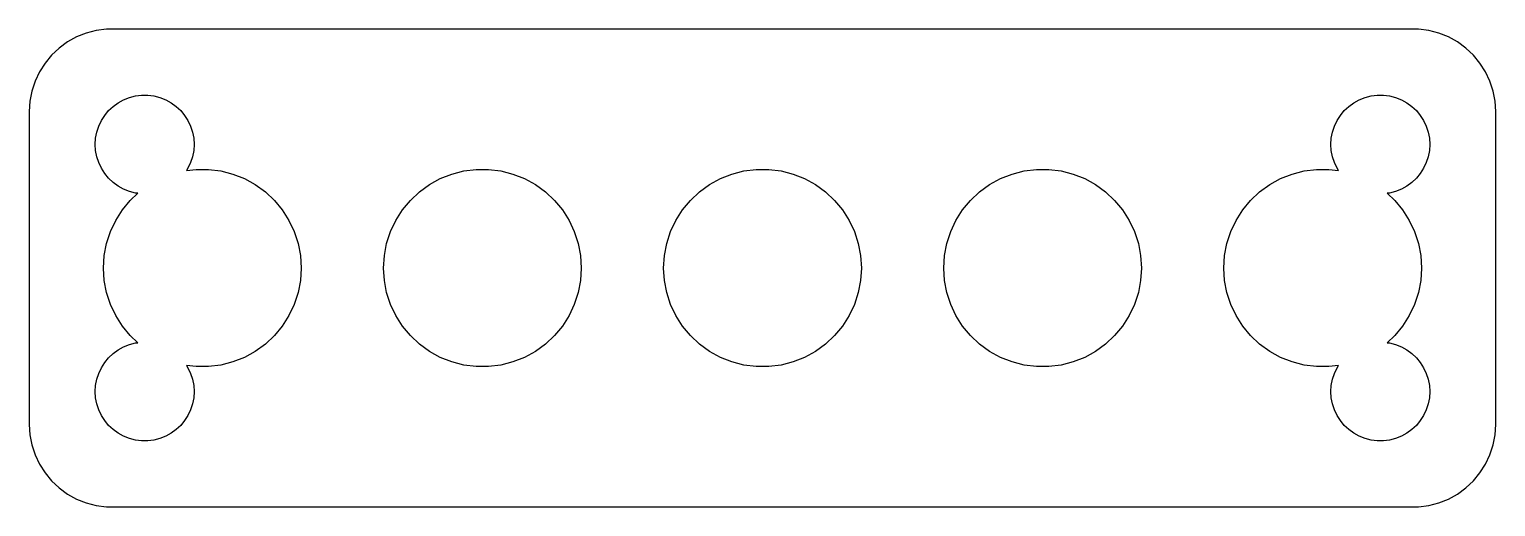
# Model space of a CAD drawing. Header units: metres. Extents: x -44.5 to 44.5, y 24.5 to 53.5.
import ezdxf

# ---------------------------------------------------------------- set-up
doc = ezdxf.new("R2010")
doc.units = ezdxf.units.M

msp = doc.modelspace()

# ---------------------------------------------------------------- linework, layer by layer
for p, q in [((-40.4369, 53.4114), (-41.0451, 53.2553)), ((-39.8139, 53.4901), (-40.4369, 53.4114)), ((39.8139, 53.4901), (-39.8139, 53.4901)), ((40.4369, 53.4114), (39.8139, 53.4901)), ((41.0451, 53.2553), (40.4369, 53.4114)), ((-42.1791, 52.7216), (-42.6871, 52.3526)), ((-41.6289, 53.0241), (-42.1791, 52.7216)), ((-41.0451, 53.2553), (-41.6289, 53.0241)), ((41.6289, 53.0241), (41.0451, 53.2553)), ((42.1791, 52.7216), (41.6289, 53.0241)), ((42.6871, 52.3526), (42.1791, 52.7216)), ((-43.1448, 51.9227), (-43.5451, 51.4389)), ((-42.6871, 52.3526), (-43.1448, 51.9227)), ((43.1448, 51.9227), (42.6871, 52.3526)), ((43.5451, 51.4389), (43.1448, 51.9227)), ((-43.8815, 50.9088), (-44.1489, 50.3406)), ((-43.5451, 51.4389), (-43.8815, 50.9088)), ((43.8815, 50.9088), (43.5451, 51.4389)), ((44.1489, 50.3406), (43.8815, 50.9088)), ((-44.1489, 50.3406), (-44.3429, 49.7434)), ((44.3429, 49.7434), (44.1489, 50.3406)), ((-44.4606, 49.1267), (-44.5, 48.5)), ((-44.3429, 49.7434), (-44.4606, 49.1267)), ((-39.4123, 48.8115), (-39.1075, 49.033)), ((-39.1075, 49.033), (-38.7773, 49.2145)), ((-38.7773, 49.2145), (-38.427, 49.3532)), ((-38.427, 49.3532), (-38.0621, 49.4469)), ((-38.0621, 49.4469), (-37.6884, 49.4941)), ((-37.6884, 49.4941), (-37.3116, 49.4941)), ((-37.3116, 49.4941), (-36.9379, 49.4469)), ((-36.9379, 49.4469), (-36.5729, 49.3532)), ((-36.5729, 49.3532), (-36.2227, 49.2145)), ((-36.2227, 49.2145), (-35.8925, 49.033)), ((-35.8925, 49.033), (-35.5877, 48.8115)), ((35.5877, 48.8115), (35.8925, 49.033)), ((35.8925, 49.033), (36.2227, 49.2145)), ((36.2227, 49.2145), (36.5729, 49.3532)), ((36.5729, 49.3532), (36.9379, 49.4469)), ((36.9379, 49.4469), (37.3116, 49.4941)), ((37.3116, 49.4941), (37.6884, 49.4941)), ((37.6884, 49.4941), (38.0621, 49.4469)), ((38.0621, 49.4469), (38.427, 49.3532)), ((38.427, 49.3532), (38.7773, 49.2145)), ((38.7773, 49.2145), (39.1075, 49.033)), ((39.1075, 49.033), (39.4123, 48.8115)), ((44.4606, 49.1267), (44.3429, 49.7434)), ((44.5, 48.5), (44.4606, 49.1267)), ((-44.5, 48.5), (-44.5, 29.5)), ((-40.1289, 47.9453), (-39.927, 48.2634)), ((-39.927, 48.2634), (-39.6869, 48.5536)), ((-39.6869, 48.5536), (-39.4123, 48.8115)), ((-35.5877, 48.8115), (-35.3131, 48.5536)), ((-35.3131, 48.5536), (-35.0729, 48.2634)), ((-35.0729, 48.2634), (-34.8711, 47.9453)), ((34.8711, 47.9453), (35.0729, 48.2634)), ((35.0729, 48.2634), (35.3131, 48.5536)), ((35.3131, 48.5536), (35.5877, 48.8115)), ((39.4123, 48.8115), (39.6869, 48.5536)), ((39.6869, 48.5536), (39.927, 48.2634)), ((39.927, 48.2634), (40.1289, 47.9453)), ((44.5, 29.5), (44.5, 48.5)), ((-40.4763, 46.876), (-40.4057, 47.2461)), ((-40.4057, 47.2461), (-40.2893, 47.6044)), ((-40.2893, 47.6044), (-40.1289, 47.9453)), ((-34.8711, 47.9453), (-34.7107, 47.6044)), ((-34.7107, 47.6044), (-34.5942, 47.2461)), ((-34.5942, 47.2461), (-34.5237, 46.876)), ((34.5237, 46.876), (34.5942, 47.2461)), ((34.5942, 47.2461), (34.7107, 47.6044)), ((34.7107, 47.6044), (34.8711, 47.9453)), ((40.1289, 47.9453), (40.2893, 47.6044)), ((40.2893, 47.6044), (40.4057, 47.2461)), ((40.4057, 47.2461), (40.4763, 46.876)), ((-40.5, 46.5), (-40.4763, 46.876)), ((-40.4763, 46.124), (-40.5, 46.5)), ((-34.5237, 46.876), (-34.5, 46.5)), ((-34.5, 46.5), (-34.5237, 46.124)), ((34.5, 46.5), (34.5237, 46.876)), ((34.5237, 46.124), (34.5, 46.5)), ((40.4763, 46.876), (40.5, 46.5)), ((40.5, 46.5), (40.4763, 46.124)), ((-40.4057, 45.7539), (-40.4763, 46.124)), ((-40.2893, 45.3956), (-40.4057, 45.7539)), ((-40.1289, 45.0547), (-40.2893, 45.3956)), ((-34.7107, 45.3956), (-34.8711, 45.0547)), ((-34.5942, 45.7539), (-34.7107, 45.3956)), ((-34.5237, 46.124), (-34.5942, 45.7539)), ((34.5942, 45.7539), (34.5237, 46.124)), ((34.7107, 45.3956), (34.5942, 45.7539)), ((34.8711, 45.0547), (34.7107, 45.3956)), ((40.2893, 45.3956), (40.1289, 45.0547)), ((40.4057, 45.7539), (40.2893, 45.3956)), ((40.4763, 46.124), (40.4057, 45.7539)), ((-39.927, 44.7366), (-40.1289, 45.0547)), ((-39.6869, 44.4464), (-39.927, 44.7366)), ((-34.8711, 45.0547), (-34.9601, 44.9145)), ((-34.9601, 44.9145), (-34.3767, 44.9882)), ((-34.3767, 44.9882), (-33.6232, 44.9882)), ((-33.6232, 44.9882), (-32.8757, 44.8937)), ((-32.8757, 44.8937), (-32.1459, 44.7063)), ((-32.1459, 44.7063), (-31.4453, 44.429)), ((-19.5547, 44.429), (-18.8541, 44.7063)), ((-18.8541, 44.7063), (-18.1243, 44.8937)), ((-18.1243, 44.8937), (-17.3767, 44.9882)), ((-17.3767, 44.9882), (-16.6232, 44.9882)), ((-16.6232, 44.9882), (-15.8757, 44.8937)), ((-15.8757, 44.8937), (-15.1459, 44.7063)), ((-15.1459, 44.7063), (-14.4453, 44.429)), ((-2.55467, 44.429), (-1.8541, 44.7063)), ((-1.8541, 44.7063), (-1.12428, 44.8937)), ((-1.12428, 44.8937), (-0.37674, 44.9882)), ((-0.37674, 44.9882), (0.37674, 44.9882)), ((0.37674, 44.9882), (1.12428, 44.8937)), ((1.12428, 44.8937), (1.8541, 44.7063)), ((1.8541, 44.7063), (2.55467, 44.429)), ((14.4453, 44.429), (15.1459, 44.7063)), ((15.1459, 44.7063), (15.8757, 44.8937)), ((15.8757, 44.8937), (16.6232, 44.9882)), ((16.6232, 44.9882), (17.3767, 44.9882)), ((17.3767, 44.9882), (18.1243, 44.8937)), ((18.1243, 44.8937), (18.8541, 44.7063)), ((18.8541, 44.7063), (19.5547, 44.429)), ((31.4453, 44.429), (32.1459, 44.7063)), ((32.1459, 44.7063), (32.8757, 44.8937)), ((32.8757, 44.8937), (33.6232, 44.9882)), ((33.6232, 44.9882), (34.3767, 44.9882)), ((34.3767, 44.9882), (34.9601, 44.9145)), ((34.9601, 44.9145), (34.8711, 45.0547)), ((39.927, 44.7366), (39.6869, 44.4464)), ((40.1289, 45.0547), (39.927, 44.7366)), ((-39.4123, 44.1884), (-39.6869, 44.4464)), ((-39.1075, 43.967), (-39.4123, 44.1884)), ((-38.7773, 43.7855), (-39.1075, 43.967)), ((-38.427, 43.6468), (-38.7773, 43.7855)), ((-38.0621, 43.5531), (-38.427, 43.6468)), ((-31.4453, 44.429), (-30.785, 44.066)), ((-30.785, 44.066), (-30.1754, 43.6231)), ((-30.1754, 43.6231), (-29.6262, 43.1073)), ((-21.3738, 43.1073), (-20.8245, 43.6231)), ((-20.8245, 43.6231), (-20.215, 44.066)), ((-20.215, 44.066), (-19.5547, 44.429)), ((-14.4453, 44.429), (-13.785, 44.066)), ((-13.785, 44.066), (-13.1754, 43.6231)), ((-13.1754, 43.6231), (-12.6262, 43.1073)), ((-4.37381, 43.1073), (-3.82454, 43.6231)), ((-3.82454, 43.6231), (-3.21495, 44.066)), ((-3.21495, 44.066), (-2.55467, 44.429)), ((2.55467, 44.429), (3.21495, 44.066)), ((3.21495, 44.066), (3.82454, 43.6231)), ((3.82454, 43.6231), (4.37381, 43.1073)), ((12.6262, 43.1073), (13.1754, 43.6231)), ((13.1754, 43.6231), (13.785, 44.066)), ((13.785, 44.066), (14.4453, 44.429)), ((19.5547, 44.429), (20.215, 44.066)), ((20.215, 44.066), (20.8245, 43.6231)), ((20.8245, 43.6231), (21.3738, 43.1073)), ((29.6262, 43.1073), (30.1754, 43.6231)), ((30.1754, 43.6231), (30.785, 44.066)), ((30.785, 44.066), (31.4453, 44.429)), ((38.427, 43.6468), (38.0621, 43.5531)), ((38.7773, 43.7855), (38.427, 43.6468)), ((39.1075, 43.967), (38.7773, 43.7855)), ((39.4123, 44.1884), (39.1075, 43.967)), ((39.6869, 44.4464), (39.4123, 44.1884)), ((-38.8541, 42.5267), (-38.3738, 43.1073)), ((-38.3738, 43.1073), (-37.9184, 43.535)), ((-37.9184, 43.535), (-38.0621, 43.5531)), ((-29.6262, 43.1073), (-29.1459, 42.5267)), ((-21.8541, 42.5267), (-21.3738, 43.1073)), ((-12.6262, 43.1073), (-12.1459, 42.5267)), ((-4.8541, 42.5267), (-4.37381, 43.1073)), ((4.37381, 43.1073), (4.8541, 42.5267)), ((12.1459, 42.5267), (12.6262, 43.1073)), ((21.3738, 43.1073), (21.8541, 42.5267)), ((29.1459, 42.5267), (29.6262, 43.1073)), ((38.0621, 43.5531), (37.9184, 43.535)), ((37.9184, 43.535), (38.3738, 43.1073)), ((38.3738, 43.1073), (38.8541, 42.5267)), ((-39.5787, 41.2087), (-39.2578, 41.8905)), ((-39.2578, 41.8905), (-38.8541, 42.5267)), ((-29.1459, 42.5267), (-28.7422, 41.8905)), ((-28.7422, 41.8905), (-28.4213, 41.2087)), ((-22.5787, 41.2087), (-22.2578, 41.8905)), ((-22.2578, 41.8905), (-21.8541, 42.5267)), ((-12.1459, 42.5267), (-11.7422, 41.8905)), ((-11.7422, 41.8905), (-11.4213, 41.2087)), ((-5.57864, 41.2087), (-5.25783, 41.8905)), ((-5.25783, 41.8905), (-4.8541, 42.5267)), ((4.8541, 42.5267), (5.25783, 41.8905)), ((5.25783, 41.8905), (5.57864, 41.2087)), ((11.4213, 41.2087), (11.7422, 41.8905)), ((11.7422, 41.8905), (12.1459, 42.5267)), ((21.8541, 42.5267), (22.2578, 41.8905)), ((22.2578, 41.8905), (22.5787, 41.2087)), ((28.4213, 41.2087), (28.7422, 41.8905)), ((28.7422, 41.8905), (29.1459, 42.5267)), ((38.8541, 42.5267), (39.2578, 41.8905)), ((39.2578, 41.8905), (39.5787, 41.2087)), ((-39.8115, 40.4921), (-39.5787, 41.2087)), ((-28.4213, 41.2087), (-28.1885, 40.4921)), ((-22.8115, 40.4921), (-22.5787, 41.2087)), ((-11.4213, 41.2087), (-11.1885, 40.4921)), ((-5.81149, 40.4921), (-5.57864, 41.2087)), ((5.57864, 41.2087), (5.81149, 40.4921)), ((11.1885, 40.4921), (11.4213, 41.2087)), ((22.5787, 41.2087), (22.8115, 40.4921)), ((28.1885, 40.4921), (28.4213, 41.2087)), ((39.5787, 41.2087), (39.8115, 40.4921)), ((-39.9527, 39.752), (-39.8115, 40.4921)), ((-28.1885, 40.4921), (-28.0473, 39.752)), ((-22.9527, 39.752), (-22.8115, 40.4921)), ((-11.1885, 40.4921), (-11.0473, 39.752)), ((-5.95268, 39.752), (-5.81149, 40.4921)), ((5.81149, 40.4921), (5.95268, 39.752)), ((11.0473, 39.752), (11.1885, 40.4921)), ((22.8115, 40.4921), (22.9527, 39.752)), ((28.0473, 39.752), (28.1885, 40.4921)), ((39.8115, 40.4921), (39.9527, 39.752)), ((-40, 39), (-39.9527, 39.752)), ((-28.0473, 39.752), (-28, 39)), ((-23, 39), (-22.9527, 39.752)), ((-11.0473, 39.752), (-11, 39)), ((-6, 39), (-5.95268, 39.752)), ((5.95268, 39.752), (6, 39)), ((11, 39), (11.0473, 39.752)), ((22.9527, 39.752), (23, 39)), ((28, 39), (28.0473, 39.752)), ((39.9527, 39.752), (40, 39)), ((-39.9527, 38.248), (-40, 39)), ((-28, 39), (-28.0473, 38.248)), ((-22.9527, 38.248), (-23, 39)), ((-11, 39), (-11.0473, 38.248)), ((-5.95268, 38.248), (-6, 39)), ((6, 39), (5.95268, 38.248)), ((11.0473, 38.248), (11, 39)), ((23, 39), (22.9527, 38.248)), ((28.0473, 38.248), (28, 39)), ((40, 39), (39.9527, 38.248)), ((-39.8115, 37.5079), (-39.9527, 38.248)), ((-39.5787, 36.7913), (-39.8115, 37.5079)), ((-28.1885, 37.5079), (-28.4213, 36.7913)), ((-28.0473, 38.248), (-28.1885, 37.5079)), ((-22.8115, 37.5079), (-22.9527, 38.248)), ((-22.5787, 36.7913), (-22.8115, 37.5079)), ((-11.1885, 37.5079), (-11.4213, 36.7913)), ((-11.0473, 38.248), (-11.1885, 37.5079)), ((-5.81149, 37.5079), (-5.95268, 38.248)), ((-5.57864, 36.7913), (-5.81149, 37.5079)), ((5.81149, 37.5079), (5.57864, 36.7913)), ((5.95268, 38.248), (5.81149, 37.5079)), ((11.1885, 37.5079), (11.0473, 38.248)), ((11.4213, 36.7913), (11.1885, 37.5079)), ((22.8115, 37.5079), (22.5787, 36.7913)), ((22.9527, 38.248), (22.8115, 37.5079)), ((28.1885, 37.5079), (28.0473, 38.248)), ((28.4213, 36.7913), (28.1885, 37.5079)), ((39.8115, 37.5079), (39.5787, 36.7913)), ((39.9527, 38.248), (39.8115, 37.5079)), ((-39.2578, 36.1095), (-39.5787, 36.7913)), ((-28.4213, 36.7913), (-28.7422, 36.1095)), ((-22.2578, 36.1095), (-22.5787, 36.7913)), ((-11.4213, 36.7913), (-11.7422, 36.1095)), ((-5.25783, 36.1095), (-5.57864, 36.7913)), ((5.57864, 36.7913), (5.25783, 36.1095)), ((11.7422, 36.1095), (11.4213, 36.7913)), ((22.5787, 36.7913), (22.2578, 36.1095)), ((28.7422, 36.1095), (28.4213, 36.7913)), ((39.5787, 36.7913), (39.2578, 36.1095)), ((-38.8541, 35.4733), (-39.2578, 36.1095)), ((-28.7422, 36.1095), (-29.1459, 35.4733)), ((-21.8541, 35.4733), (-22.2578, 36.1095)), ((-11.7422, 36.1095), (-12.1459, 35.4733)), ((-4.8541, 35.4733), (-5.25783, 36.1095)), ((5.25783, 36.1095), (4.8541, 35.4733)), ((12.1459, 35.4733), (11.7422, 36.1095)), ((22.2578, 36.1095), (21.8541, 35.4733)), ((29.1459, 35.4733), (28.7422, 36.1095)), ((39.2578, 36.1095), (38.8541, 35.4733)), ((-38.3738, 34.8927), (-38.8541, 35.4733)), ((-37.9184, 34.465), (-38.3738, 34.8927)), ((-29.6262, 34.8927), (-30.1754, 34.3769)), ((-29.1459, 35.4733), (-29.6262, 34.8927)), ((-21.3738, 34.8927), (-21.8541, 35.4733)), ((-20.8245, 34.3769), (-21.3738, 34.8927)), ((-12.6262, 34.8927), (-13.1754, 34.3769)), ((-12.1459, 35.4733), (-12.6262, 34.8927)), ((-4.37381, 34.8927), (-4.8541, 35.4733)), ((-3.82454, 34.3769), (-4.37381, 34.8927)), ((4.37381, 34.8927), (3.82454, 34.3769)), ((4.8541, 35.4733), (4.37381, 34.8927)), ((12.6262, 34.8927), (12.1459, 35.4733)), ((13.1754, 34.3769), (12.6262, 34.8927)), ((21.3738, 34.8927), (20.8245, 34.3769)), ((21.8541, 35.4733), (21.3738, 34.8927)), ((29.6262, 34.8927), (29.1459, 35.4733)), ((30.1754, 34.3769), (29.6262, 34.8927)), ((38.3738, 34.8927), (37.9184, 34.465)), ((38.8541, 35.4733), (38.3738, 34.8927)), ((-39.4123, 33.8116), (-39.1075, 34.033)), ((-39.1075, 34.033), (-38.7773, 34.2145)), ((-38.7773, 34.2145), (-38.427, 34.3532)), ((-38.427, 34.3532), (-38.0621, 34.4469)), ((-38.0621, 34.4469), (-37.9184, 34.465)), ((-30.785, 33.934), (-31.4453, 33.571)), ((-30.1754, 34.3769), (-30.785, 33.934)), ((-20.215, 33.934), (-20.8245, 34.3769)), ((-19.5547, 33.571), (-20.215, 33.934)), ((-13.785, 33.934), (-14.4453, 33.571)), ((-13.1754, 34.3769), (-13.785, 33.934)), ((-3.21495, 33.934), (-3.82454, 34.3769)), ((-2.55467, 33.571), (-3.21495, 33.934)), ((3.21495, 33.934), (2.55467, 33.571)), ((3.82454, 34.3769), (3.21495, 33.934)), ((13.785, 33.934), (13.1754, 34.3769)), ((14.4453, 33.571), (13.785, 33.934)), ((20.215, 33.934), (19.5547, 33.571)), ((20.8245, 34.3769), (20.215, 33.934)), ((30.785, 33.934), (30.1754, 34.3769)), ((31.4453, 33.571), (30.785, 33.934)), ((37.9184, 34.465), (38.0621, 34.4469)), ((38.0621, 34.4469), (38.427, 34.3532)), ((38.427, 34.3532), (38.7773, 34.2145)), ((38.7773, 34.2145), (39.1075, 34.033)), ((39.1075, 34.033), (39.4123, 33.8116)), ((-40.2893, 32.6044), (-40.1289, 32.9453)), ((-40.1289, 32.9453), (-39.927, 33.2634)), ((-39.927, 33.2634), (-39.6869, 33.5536)), ((-39.6869, 33.5536), (-39.4123, 33.8116)), ((-34.3767, 33.0118), (-34.9601, 33.0855)), ((-34.9601, 33.0855), (-34.8711, 32.9453)), ((-34.8711, 32.9453), (-34.7107, 32.6044)), ((-33.6232, 33.0118), (-34.3767, 33.0118)), ((-32.8757, 33.1063), (-33.6232, 33.0118)), ((-32.1459, 33.2937), (-32.8757, 33.1063)), ((-31.4453, 33.571), (-32.1459, 33.2937)), ((-18.8541, 33.2937), (-19.5547, 33.571)), ((-18.1243, 33.1063), (-18.8541, 33.2937)), ((-17.3767, 33.0118), (-18.1243, 33.1063)), ((-16.6232, 33.0118), (-17.3767, 33.0118)), ((-15.8757, 33.1063), (-16.6232, 33.0118)), ((-15.1459, 33.2937), (-15.8757, 33.1063)), ((-14.4453, 33.571), (-15.1459, 33.2937)), ((-1.8541, 33.2937), (-2.55467, 33.571)), ((-1.12428, 33.1063), (-1.8541, 33.2937)), ((-0.37674, 33.0118), (-1.12428, 33.1063)), ((0.37674, 33.0118), (-0.37674, 33.0118)), ((1.12428, 33.1063), (0.37674, 33.0118)), ((1.8541, 33.2937), (1.12428, 33.1063)), ((2.55467, 33.571), (1.8541, 33.2937)), ((15.1459, 33.2937), (14.4453, 33.571)), ((15.8757, 33.1063), (15.1459, 33.2937)), ((16.6232, 33.0118), (15.8757, 33.1063)), ((17.3767, 33.0118), (16.6232, 33.0118)), ((18.1243, 33.1063), (17.3767, 33.0118)), ((18.8541, 33.2937), (18.1243, 33.1063)), ((19.5547, 33.571), (18.8541, 33.2937)), ((32.1459, 33.2937), (31.4453, 33.571)), ((32.8757, 33.1063), (32.1459, 33.2937)), ((33.6232, 33.0118), (32.8757, 33.1063)), ((34.3767, 33.0118), (33.6232, 33.0118)), ((34.9601, 33.0855), (34.3767, 33.0118)), ((34.7107, 32.6044), (34.8711, 32.9453)), ((34.8711, 32.9453), (34.9601, 33.0855)), ((39.4123, 33.8116), (39.6869, 33.5536)), ((39.6869, 33.5536), (39.927, 33.2634)), ((39.927, 33.2634), (40.1289, 32.9453)), ((40.1289, 32.9453), (40.2893, 32.6044)), ((-40.4763, 31.876), (-40.4057, 32.2461)), ((-40.4057, 32.2461), (-40.2893, 32.6044)), ((-34.7107, 32.6044), (-34.5942, 32.2461)), ((-34.5942, 32.2461), (-34.5237, 31.876)), ((34.5237, 31.876), (34.5942, 32.2461)), ((34.5942, 32.2461), (34.7107, 32.6044)), ((40.2893, 32.6044), (40.4057, 32.2461)), ((40.4057, 32.2461), (40.4763, 31.876)), ((-40.5, 31.5), (-40.4763, 31.876)), ((-40.4763, 31.124), (-40.5, 31.5)), ((-34.5237, 31.876), (-34.5, 31.5)), ((-34.5, 31.5), (-34.5237, 31.124)), ((34.5, 31.5), (34.5237, 31.876)), ((34.5237, 31.124), (34.5, 31.5)), ((40.4763, 31.876), (40.5, 31.5)), ((40.5, 31.5), (40.4763, 31.124)), ((-40.4057, 30.7539), (-40.4763, 31.124)), ((-40.2893, 30.3956), (-40.4057, 30.7539)), ((-40.1289, 30.0547), (-40.2893, 30.3956)), ((-34.7107, 30.3956), (-34.8711, 30.0547)), ((-34.5942, 30.7539), (-34.7107, 30.3956)), ((-34.5237, 31.124), (-34.5942, 30.7539)), ((34.5942, 30.7539), (34.5237, 31.124)), ((34.7107, 30.3956), (34.5942, 30.7539)), ((34.8711, 30.0547), (34.7107, 30.3956)), ((40.2893, 30.3956), (40.1289, 30.0547)), ((40.4057, 30.7539), (40.2893, 30.3956)), ((40.4763, 31.124), (40.4057, 30.7539)), ((-44.5, 29.5), (-44.4606, 28.8733)), ((-39.927, 29.7366), (-40.1289, 30.0547)), ((-39.6869, 29.4464), (-39.927, 29.7366)), ((-39.4123, 29.1885), (-39.6869, 29.4464)), ((-35.3131, 29.4464), (-35.5877, 29.1885)), ((-35.0729, 29.7366), (-35.3131, 29.4464)), ((-34.8711, 30.0547), (-35.0729, 29.7366)), ((35.0729, 29.7366), (34.8711, 30.0547)), ((35.3131, 29.4464), (35.0729, 29.7366)), ((35.5877, 29.1885), (35.3131, 29.4464)), ((39.6869, 29.4464), (39.4123, 29.1885)), ((39.927, 29.7366), (39.6869, 29.4464)), ((40.1289, 30.0547), (39.927, 29.7366)), ((44.4606, 28.8733), (44.5, 29.5)), ((-44.4606, 28.8733), (-44.3429, 28.2566)), ((-39.1075, 28.967), (-39.4123, 29.1885)), ((-38.7773, 28.7855), (-39.1075, 28.967)), ((-38.427, 28.6468), (-38.7773, 28.7855)), ((-38.0621, 28.5531), (-38.427, 28.6468)), ((-37.6884, 28.5059), (-38.0621, 28.5531)), ((-37.3116, 28.5059), (-37.6884, 28.5059)), ((-36.9379, 28.5531), (-37.3116, 28.5059)), ((-36.5729, 28.6468), (-36.9379, 28.5531)), ((-36.2227, 28.7855), (-36.5729, 28.6468)), ((-35.8925, 28.967), (-36.2227, 28.7855)), ((-35.5877, 29.1885), (-35.8925, 28.967)), ((35.8925, 28.967), (35.5877, 29.1885)), ((36.2227, 28.7855), (35.8925, 28.967)), ((36.5729, 28.6468), (36.2227, 28.7855)), ((36.9379, 28.5531), (36.5729, 28.6468)), ((37.3116, 28.5059), (36.9379, 28.5531)), ((37.6884, 28.5059), (37.3116, 28.5059)), ((38.0621, 28.5531), (37.6884, 28.5059)), ((38.427, 28.6468), (38.0621, 28.5531)), ((38.7773, 28.7855), (38.427, 28.6468)), ((39.1075, 28.967), (38.7773, 28.7855)), ((39.4123, 29.1885), (39.1075, 28.967)), ((44.3429, 28.2566), (44.4606, 28.8733)), ((-44.3429, 28.2566), (-44.1489, 27.6594)), ((-44.1489, 27.6594), (-43.8815, 27.0912)), ((43.8815, 27.0912), (44.1489, 27.6594)), ((44.1489, 27.6594), (44.3429, 28.2566)), ((-43.8815, 27.0912), (-43.5451, 26.5611)), ((43.5451, 26.5611), (43.8815, 27.0912)), ((-43.5451, 26.5611), (-43.1448, 26.0773)), ((-43.1448, 26.0773), (-42.6871, 25.6474)), ((42.6871, 25.6474), (43.1448, 26.0773)), ((43.1448, 26.0773), (43.5451, 26.5611)), ((-42.6871, 25.6474), (-42.1791, 25.2784)), ((-42.1791, 25.2784), (-41.6289, 24.9759)), ((-41.6289, 24.9759), (-41.0451, 24.7447)), ((41.0451, 24.7447), (41.6289, 24.9759)), ((41.6289, 24.9759), (42.1791, 25.2784)), ((42.1791, 25.2784), (42.6871, 25.6474)), ((-41.0451, 24.7447), (-40.4369, 24.5886)), ((-40.4369, 24.5886), (-39.8139, 24.5099)), ((-39.8139, 24.5099), (39.8139, 24.5099)), ((39.8139, 24.5099), (40.4369, 24.5886)), ((40.4369, 24.5886), (41.0451, 24.7447))]:
    msp.add_line(p, q)

doc.saveas('drawing.dxf')
